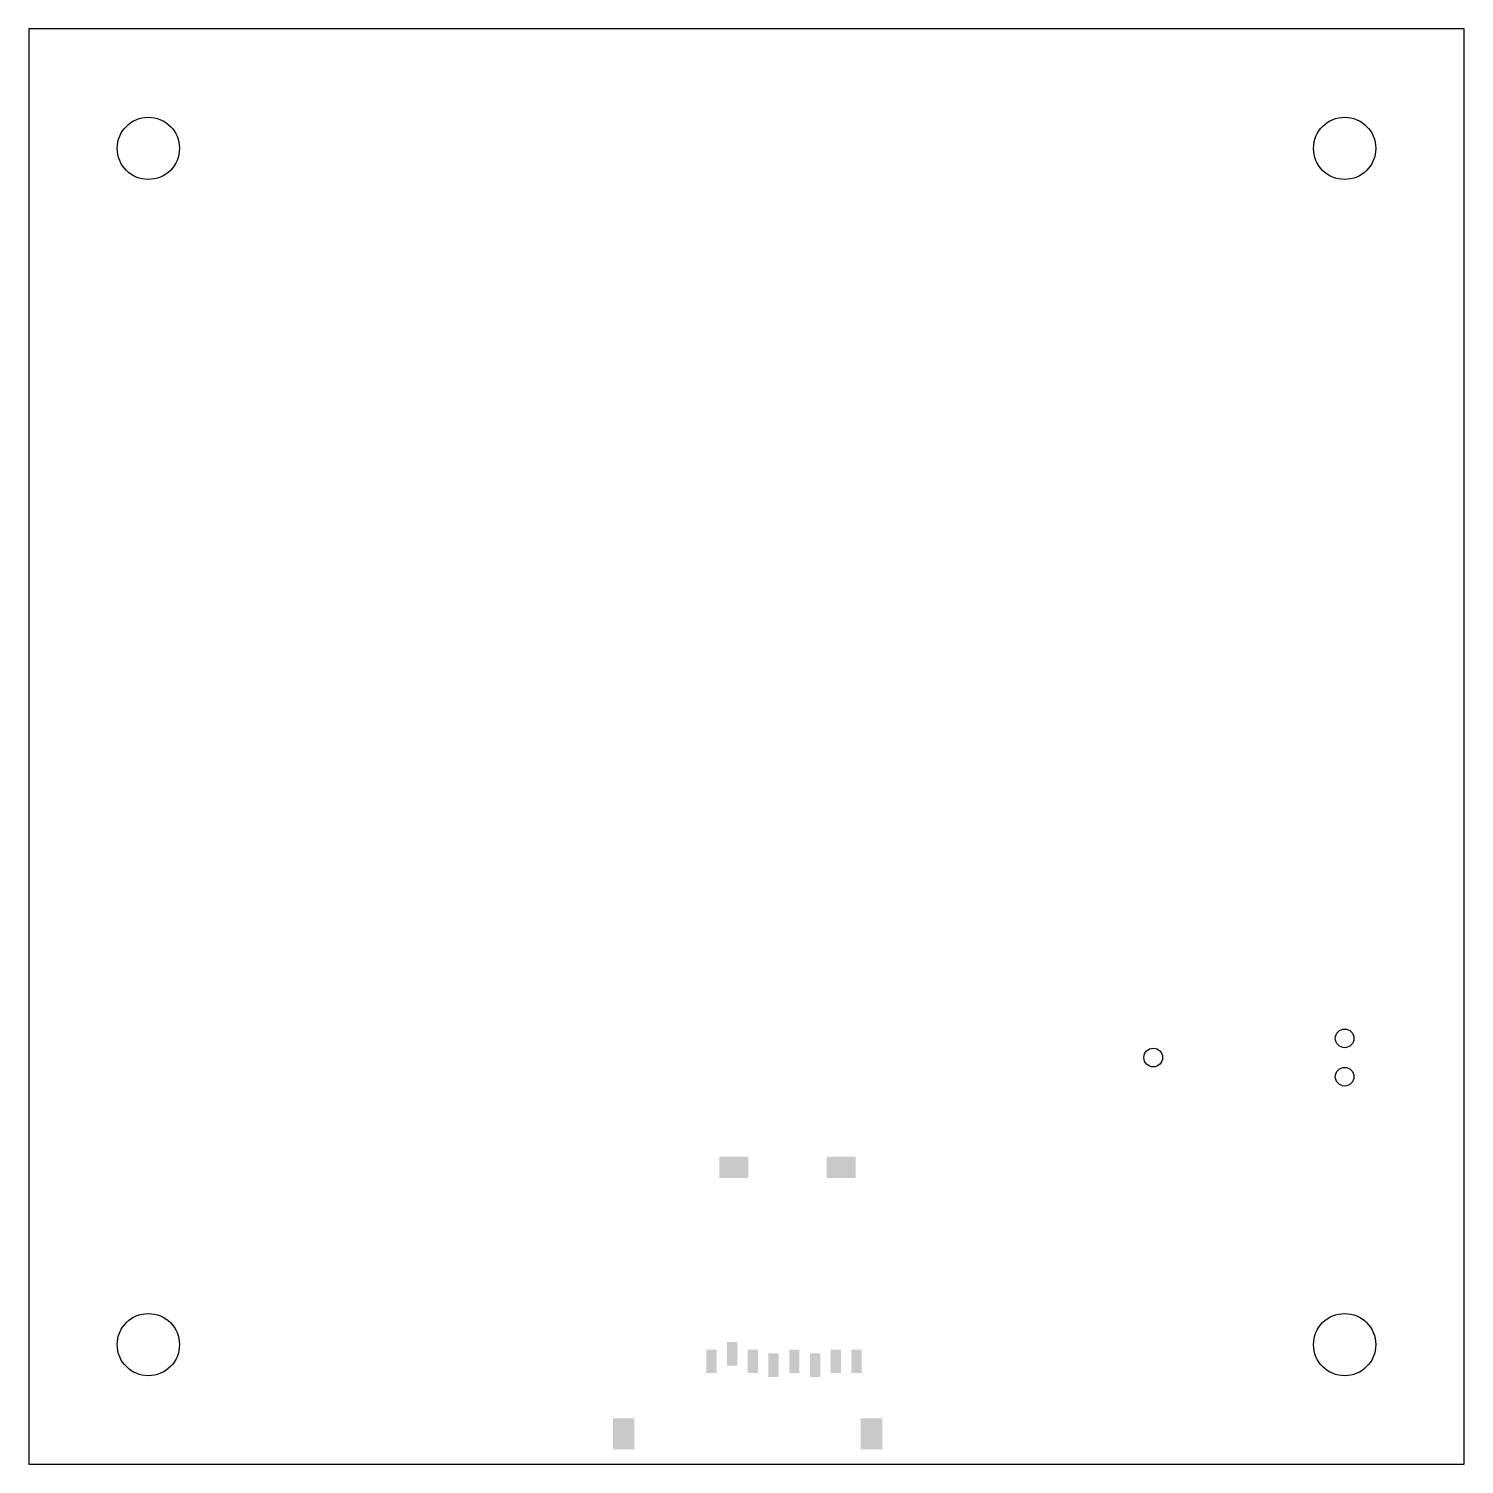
# Model space of a CAD drawing. Extents: x 0 to 3, y 0 to 3.
import ezdxf

# ---------------------------------------------------------------- set-up
doc = ezdxf.new("R2010")
doc.units = 0
doc.layers.add('20', color=7, linetype='CONTINUOUS')
doc.layers.add('32', color=253, linetype='CONTINUOUS')

# ---------------------------------------------------------------- blocks, each defined once
blk = doc.blocks.new('RECT')
blk.add_solid([(-0.5, -0.5), (0.5, -0.5), (-0.5, 0.5), (0.5, 0.5)])

msp = doc.modelspace()

# ---------------------------------------------------------------- linework, layer by layer
at = {"layer": '20'}
for p, q in [((3, 3), (0, 3)), ((0, 3), (0, 0)), ((3, 0), (3, 3)), ((0, 0), (3, 0))]:
    msp.add_line(p, q, dxfattribs=at)
for centre, radius in [((0.25, 2.75), 0.065), ((2.75, 2.75), 0.065), ((2.75, 0.89), 0.0195), ((2.35, 0.85), 0.0195), ((2.75, 0.81), 0.0195), ((0.25, 0.25), 0.065), ((2.75, 0.25), 0.065)]:
    msp.add_circle(centre, radius, dxfattribs=at)

# ---------------------------------------------------------------- block references
at = {"layer": '32'}
for p, xscale, yscale in [((1.473622, 0.620512), 0.060866, 0.045118), ((1.698031, 0.620512), 0.060866, 0.045118), ((1.470079, 0.230748), 0.021496, 0.049055), ((1.426772, 0.215), 0.021496, 0.049055), ((1.513386, 0.215), 0.021496, 0.049055), ((1.556693, 0.207126), 0.021496, 0.049055), ((1.6, 0.215), 0.021496, 0.049055), ((1.643307, 0.207126), 0.021496, 0.049055), ((1.686614, 0.215), 0.021496, 0.049055), ((1.729921, 0.215), 0.021496, 0.049055), ((1.243307, 0.063425), 0.045118, 0.064803), ((1.761024, 0.063425), 0.045118, 0.064803)]:
    msp.add_blockref('RECT', p, dxfattribs=dict(at, xscale=xscale, yscale=yscale))

doc.saveas('drawing.dxf')
